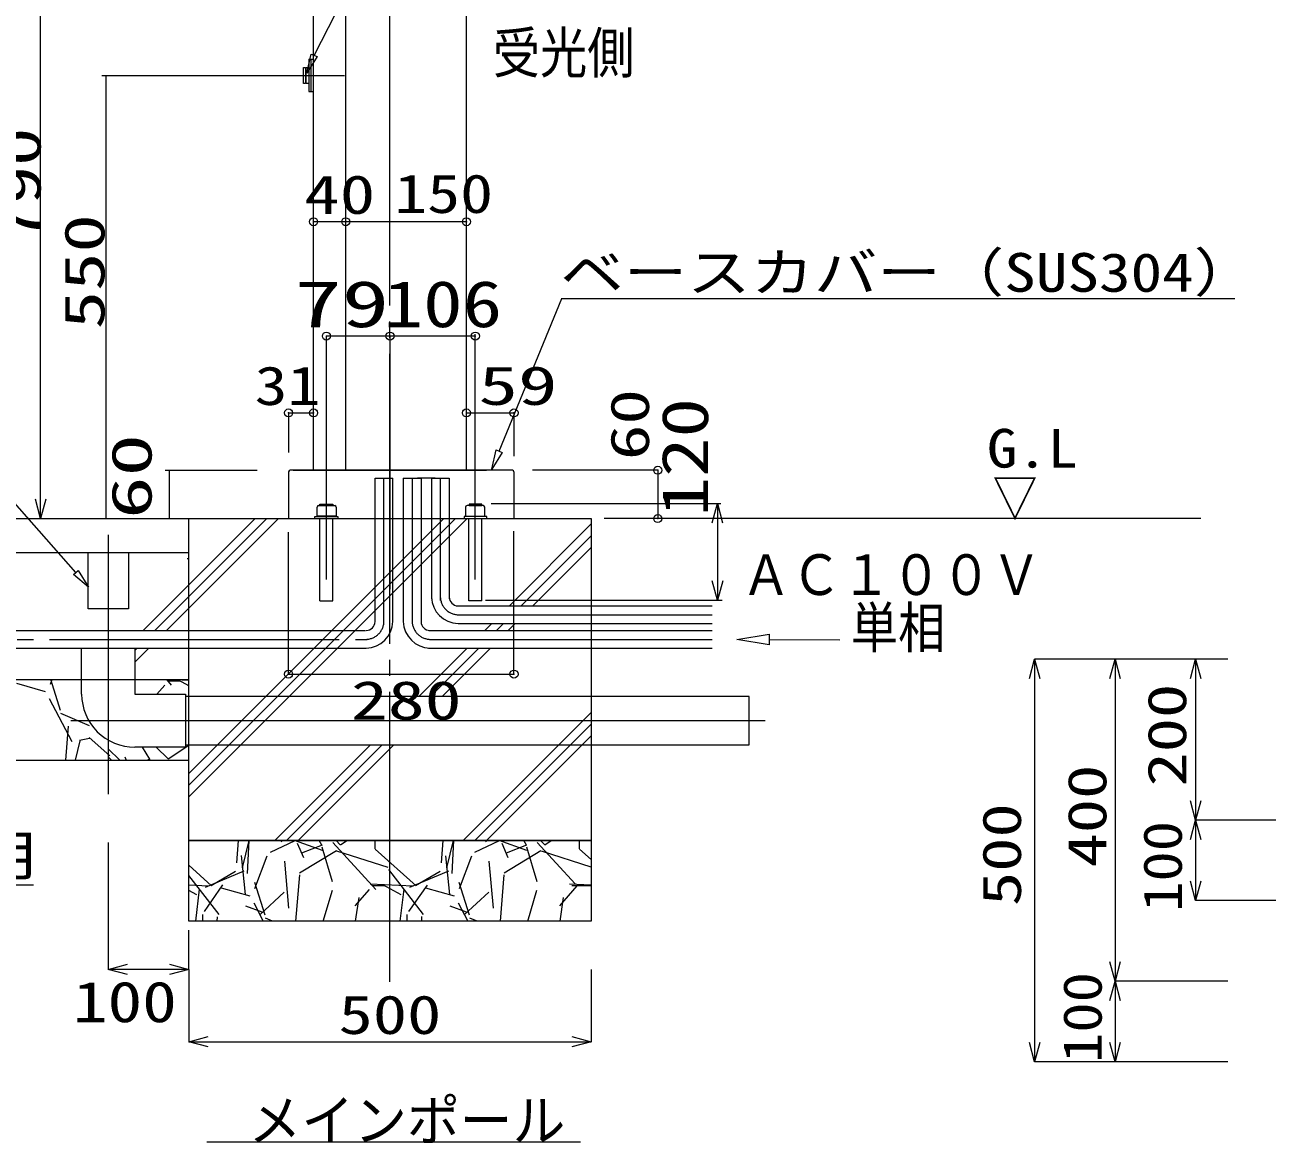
# Model space of a CAD drawing. Units: millimetres, scale not verified. Extents: x -4014 to 4014, y -2814 to 2814.
# Drawn here: x -991 to 552, y 84 to 1472 of the extents above; entities that cross this region are included whole.
import ezdxf
from ezdxf.enums import TextEntityAlignment as Align

# ---------------------------------------------------------------- set-up
doc = ezdxf.new("R2010")
doc.units = ezdxf.units.MM
doc.header["$LTSCALE"] = 20
doc.header["$PDMODE"] = 32
doc.header["$PDSIZE"] = 10
doc.linetypes.add('DASHED1', pattern=[1.8, 1.2, -0.6])
doc.linetypes.add('LONG_CHAIN', pattern=[21, 18, -1, 1, -1])
for name, color, linetype, lineweight in [('0-4_LAYER257', 7, 'Continuous', 9), ('0-5_LAYER259', 7, 'Continuous', 9), ('0-6_LAYER261', 7, 'LONG_CHAIN', 9), ('0-7_LAYER267', 7, 'Continuous', 9), ('0-8_LAYER268', 7, 'Continuous', 9), ('0-9_LAYER260', 7, 'Continuous', 9), ('0-A_LAYER269', 7, 'Continuous', 9), ('0-C_LAYER271', 7, 'Continuous', 9), ('0-E_ADD_LINE-1', 7, 'LONG_CHAIN', 9)]:
    doc.layers.add(name, color=color, linetype=linetype, lineweight=lineweight)
doc.styles.add('ＭＳ ゴシック', font='')
doc.styles.get('ＭＳ ゴシック').set_extended_font_data('MS Gothic')

msp = doc.modelspace()

# ---------------------------------------------------------------- linework, layer by layer
at = {"layer": '0-4_LAYER257'}
for p, q in [((-638.53, 1429.61), (-633.52, 1429.61)), ((-638.53, 1429.61), (-638.53, 1389.58)), ((-635.53, 1389.58), (-635.53, 1429.61)), ((-645.04, 1419.59), (-642.52, 1419.59)), ((-645.04, 1399.61), (-645.04, 1419.59)), ((-642.52, 1419.59), (-642.52, 1399.61)), ((-641.53, 1419.59), (-638.53, 1419.59)), ((-641.53, 1399.61), (-641.53, 1419.59)), ((-642.52, 1399.61), (-645.04, 1399.61)), ((-638.53, 1399.61), (-641.53, 1399.61)), ((-638.53, 1389.58), (-633.52, 1389.58)), ((-927.72, 792.25), (-1091.35, 977.75)), ((-556.03, 909.27), (-534.03, 909.27)), ((-556.03, 731.28), (-556.03, 909.27)), ((-534.03, 731.28), (-534.03, 909.27)), ((-521.04, 909.27), (-521.04, 731.28)), ((-481.55, 909.28), (-503.56, 909.28)), ((-486.04, 909.27), (-486.04, 759.5)), ((-628.2, 862.38), (-628.2, 873.36)), ((-626.2, 875.37), (-606.21, 875.37)), ((-421.89, 875.37), (-441.89, 875.37)), ((-419.9, 862.38), (-419.9, 873.36)), ((-412.03, 878.01), (-126.7, 878.01)), ((-130.76, 878.01), (-124.34, 854.04)), ((-3267.5, 859.26), (-287.55, 859.26)), ((-815.05, 720.24), (-676.03, 859.26)), ((-787.53, 359.26), (-787.53, 859.26)), ((-787.53, 762.28), (-690.55, 859.26)), ((-787.53, 776.77), (-705.05, 859.26)), ((-624.55, 757.05), (-624.55, 859.26)), ((-608.55, 757.05), (-608.55, 859.71)), ((-439.55, 757.05), (-439.55, 859.71)), ((-423.55, 757.05), (-423.55, 859.26)), ((-389.25, 750.78), (-287.55, 852.53)), ((-287.55, 859.26), (-287.55, 359.26)), ((-887.55, 839.27), (-887.55, 516.83)), ((-374.75, 750.78), (-287.55, 838)), ((-360.26, 750.78), (-287.55, 823.51)), ((-2787.5, 817.28), (-787.53, 817.28)), ((-912.54, 747.27), (-912.54, 817.28)), ((-862.52, 817.28), (-862.52, 747.27)), ((-844.04, 720.24), (-787.53, 776.77)), ((-124.31, 781.99), (-130.76, 758.01)), ((-829.54, 720.24), (-787.53, 762.28)), ((-624.55, 757.05), (-608.55, 757.05)), ((-423.55, 757.05), (-439.55, 757.05)), ((-419.08, 758.01), (-125.08, 758.01)), ((-862.52, 747.27), (-912.54, 747.27)), ((-453.03, 750.78), (-137.55, 750.78)), ((-453.03, 728.78), (-137.55, 728.78)), ((-419.78, 720.24), (-411.24, 728.78)), ((-405.28, 720.24), (-396.74, 728.78)), ((-390.79, 720.24), (-382.25, 728.78)), ((-3060.5, 720.24), (-567.9, 720.24)), ((-489.15, 720.24), (-137.57, 720.24)), ((-3060.5, 698.27), (-567.29, 698.27)), ((-854.54, 680.75), (-837.04, 698.27)), ((-854.54, 695.27), (-851.54, 698.27)), ((-501.79, 638.26), (-441.77, 698.27)), ((-489.77, 698.27), (-137.57, 698.27)), ((-487.29, 638.26), (-427.28, 698.27)), ((-472.8, 638.26), (-412.79, 698.27)), ((-66.69, 709.05), (21.25, 708.84)), ((256.77, 660.75), (263.18, 684.73)), ((263.18, 684.73), (263.18, 184.74)), ((263.18, 684.73), (269.63, 660.75)), ((503.17, 684.73), (263.18, 684.73)), ((356.76, 660.75), (363.19, 684.73)), ((363.19, 684.73), (369.62, 660.75)), ((456.77, 660.75), (463.19, 684.73)), ((463.19, 684.73), (469.62, 660.75)), ((463.19, 684.73), (463.19, 384.74)), ((-2787.5, 659.27), (-787.53, 659.27)), ((-1001.3, 654.7), (-965.74, 644.56)), ((-959.32, 653.74), (-957.25, 659.27)), ((-946.78, 620.86), (-958.75, 659.27)), ((-817.36, 652.57), (-827.25, 641.26)), ((-815.26, 659.27), (-809.2, 652.57)), ((-798.07, 657.26), (-813.31, 657.26)), ((-805.15, 659.27), (-787.53, 658.43)), ((-787.53, 651.34), (-800.44, 658.46)), ((-960.73, 635.86), (-932.79, 582.48)), ((-910.74, 601.77), (-946.3, 617.02)), ((-71.56, 608.26), (-933.97, 608.26)), ((-937.15, 601.29), (-940.51, 559.25)), ((-911.13, 587.37), (-885.71, 564.51)), ((-922.65, 583.23), (-928.62, 559.25)), ((-910.65, 585.96), (-923.34, 583.44)), ((-873.32, 559.25), (-887.55, 573.48)), ((-836.02, 560.37), (-844.95, 575.25)), ((-827.8, 575.25), (-813.28, 560.7)), ((-813.13, 560.79), (-787.53, 577.86)), ((-680.8, 459.27), (-561.8, 578.28)), ((-666.31, 459.27), (-547.27, 578.28)), ((-651.79, 459.27), (-532.78, 578.28)), ((-2787.5, 559.25), (-787.53, 559.25)), ((-883.31, 559.25), (-887.55, 563.49)), ((-866.93, 563.37), (-865.16, 559.25)), ((-839.75, 559.25), (-835.51, 560.94)), ((463.19, 484.73), (456.77, 508.75)), ((469.62, 508.75), (463.19, 484.73)), ((456.77, 460.75), (463.19, 484.73)), ((463.19, 484.73), (469.62, 460.75)), ((1003.18, 484.73), (463.19, 484.73)), ((-887.55, 456.84), (-887.55, 299.28)), ((-787.53, 459.27), (-287.55, 459.27)), ((-714.35, 418.62), (-712.43, 459.27)), ((-686.17, 445.11), (-655.54, 459.27)), ((-621.54, 446.94), (-656.14, 459.27)), ((-608.91, 408.17), (-621.6, 451.38)), ((-608.52, 456.99), (-555.2, 398.6)), ((-460.35, 418.65), (-458.43, 459.27)), ((-432.2, 445.08), (-401.5, 459.27)), ((-367.54, 446.88), (-402.13, 459.27)), ((-354.87, 408.14), (-367.6, 451.32)), ((-354.6, 457.08), (-307.55, 405.56)), ((-705.32, 399.77), (-690.1, 440.43)), ((-451.31, 399.8), (-436.07, 440.46)), ((-766.8, 401.39), (-718.52, 421.71)), ((-512.77, 401.39), (-464.52, 421.71)), ((-2090.86, 404.24), (-980.58, 404.24)), ((-787.53, 404.42), (-762.9, 403.25)), ((-768, 371.18), (-745.11, 404.24)), ((-692.77, 366.85), (-705.47, 407.48)), ((-562.25, 405.77), (-508.9, 403.25)), ((-544.06, 403.22), (-559.31, 403.22)), ((-523.6, 391.79), (-546.43, 404.48)), ((-514.03, 371.18), (-491.13, 404.18)), ((-438.74, 366.82), (-451.43, 407.42)), ((-305.3, 403.22), (-327.09, 378.35)), ((-314.6, 405.77), (-287.55, 404.49)), ((-287.55, 403.22), (-311.66, 403.22)), ((463.19, 384.74), (456.77, 408.75)), ((469.62, 408.75), (463.19, 384.74)), ((-777.6, 391.79), (-787.53, 397.31)), ((-778.86, 359.26), (-774.09, 399.05)), ((-747.3, 400.73), (-711.74, 390.56)), ((-620.37, 359.26), (-609.03, 397.94)), ((-563.33, 398.63), (-581.09, 378.32)), ((-576.23, 388.7), (-580.67, 359.26)), ((-524.86, 359.26), (-520.09, 398.99)), ((-493.29, 400.73), (-457.74, 390.56)), ((-366.4, 359.26), (-355.02, 397.97)), ((-322.26, 388.64), (-326.67, 359.26)), ((-706.76, 381.89), (-694.91, 359.26)), ((-452.81, 381.95), (-440.93, 359.26)), ((1003.18, 384.74), (463.19, 384.74)), ((-287.55, 359.26), (-787.53, 359.26)), ((-770.1, 359.26), (-770.1, 367.66)), ((-683.47, 359.26), (-692.32, 363.04)), ((-516.13, 359.26), (-516.13, 367.66)), ((-429.47, 359.26), (-438.32, 363.04)), ((363.19, 284.74), (356.76, 308.75)), ((-887.55, 299.28), (-863.54, 305.7)), ((-787.53, 299.28), (-887.55, 299.28)), ((-863.54, 292.83), (-887.55, 299.28)), ((-811.54, 305.7), (-787.53, 299.28)), ((-787.53, 299.28), (-811.54, 292.83)), ((356.76, 260.76), (363.19, 284.74)), ((503.17, 284.74), (363.19, 284.74)), ((263.18, 184.74), (256.77, 208.74)), ((269.63, 208.74), (263.18, 184.74)), ((363.19, 184.74), (356.76, 208.74)), ((369.62, 208.74), (363.19, 184.74)), ((503.17, 184.74), (263.18, 184.74)), ((-300.71, 84.9), (-765.12, 84.9))]:
    msp.add_line(p, q, dxfattribs=at)
at = {"layer": '0-4_LAYER257', "linetype": 'LONG_CHAIN'}
for p, q in [((-545.02, 731.28), (-545.02, 909.27)), ((-510.03, 909.27), (-510.03, 731.28)), ((-475.03, 909.27), (-475.03, 757.45)), ((-453.03, 739.78), (-137.55, 739.78)), ((-3060.5, 709.23), (-566.06, 709.23)), ((-488.54, 709.23), (-137.57, 709.23))]:
    msp.add_line(p, q, dxfattribs=at)
at = {"layer": '0-4_LAYER257'}
for points in [[(-521.04, 909.27), (-499.02, 909.27), (-499.02, 731.28)], [(-486.04, 909.27), (-464.02, 909.27), (-464.02, 759.5)], [(-965.08, 883.26), (-971.5, 859.26), (-977.95, 883.26)], [(-604.22, 873.36), (-604.22, 862.38), (-628.2, 862.38)], [(-443.88, 873.36), (-443.88, 862.38), (-419.9, 862.38)], [(-137.21, 854.04), (-130.76, 878.01), (-130.76, 758.01), (-137.18, 781.99)], [(-630.74, 859.26), (-630.74, 861.84), (-602.48, 861.84), (-602.48, 859.26)], [(-417.36, 859.26), (-417.36, 861.84), (-445.62, 861.84), (-445.62, 859.26)], [(369.62, 308.75), (363.19, 284.74), (369.62, 260.76)]]:
    msp.add_lwpolyline(points, dxfattribs=at)
for points in [[(-608.69, 875.46), (-624.7, 875.46), (-624.7, 877.05), (-608.69, 877.05)], [(-439.4, 875.46), (-423.39, 875.46), (-423.39, 877.05), (-439.4, 877.05)], [(-924.75, 794.92), (-911.85, 774.25), (-930.72, 789.61)], [(-66.72, 702.35), (-106.69, 709.14), (-66.69, 715.68)]]:
    msp.add_lwpolyline(points, close=True, dxfattribs=at)
for centre, radius, start, end in [((-626.12, 873.28), 2.08, 92.35634, 177.93973), ((-606.29, 873.28), 2.08, 1.90678, 87.79711), ((-441.81, 873.28), 2.08, 92.20289, 178.09322), ((-421.98, 873.28), 2.08, 2.06027, 87.64366), ((-451.79, 763.04), 34.28, 182.10259, 267.93332), ((-452.6, 762.21), 11.43, 182.13957, 267.86046), ((-567.46, 731.71), 11.43, 272.13805, 357.86196), ((-568.28, 732.54), 34.28, 272.1002, 357.89981), ((-486.79, 732.54), 34.28, 182.10259, 267.93332), ((-487.6, 731.71), 11.43, 182.13957, 267.86046)]:
    msp.add_arc(centre, radius, start, end, dxfattribs=at)
at = {"layer": '0-4_LAYER257', "linetype": 'LONG_CHAIN'}
for centre, start, end in [((-452.18, 762.63), 182.13881, 267.86122), ((-567.88, 732.13), 272.13729, 357.86272), ((-487.18, 732.13), 182.13881, 267.86122)]:
    msp.add_arc(centre, 22.87, start, end, dxfattribs=at)
at = {"layer": '0-5_LAYER259'}
for p, q in [((-971.5, 859.26), (-971.5, 1649.44)), ((-895.62, 1409.6), (-594.24, 1409.6)), ((-890.62, 1409.6), (-890.62, 859.26)), ((-402.03, 942.99), (-324.24, 1132.39)), ((-324.77, 1132.39), (512.06, 1132.39))]:
    msp.add_line(p, q, dxfattribs=at)
msp.add_lwpolyline([(-631.87, 1434.5), (-397.78, 1891.61), (56.95, 1891.61)], dxfattribs=at)
for points in [[(-640.9, 1412.24), (-635.59, 1435.97), (-628.18, 1433)], [(-398.34, 941.49), (-411.06, 920.73), (-405.75, 944.46)]]:
    msp.add_lwpolyline(points, close=True, dxfattribs=at)
at = {"layer": '0-6_LAYER261', "linetype": 'Continuous'}
msp.add_line((-787.53, 299.28), (-787.53, 348.27), dxfattribs=at)
at = {"layer": '0-7_LAYER267'}
for p, q in [((-816.75, 919.26), (-702.69, 919.26)), ((-811.75, 919.26), (-811.75, 859.26)), ((-657.77, 919.26), (-417.75, 919.26))]:
    msp.add_line(p, q, dxfattribs=at)
at = {"layer": '0-8_LAYER268'}
for p, q in [((-920.55, 641.26), (-920.55, 698.27)), ((-854.54, 698.27), (-854.54, 641.26)), ((-854.54, 641.26), (-791.53, 641.26)), ((-791.53, 641.26), (-791.53, 575.25)), ((-91.54, 638.26), (-791.53, 638.26)), ((-91.54, 578.28), (-91.54, 638.26)), ((-791.53, 575.25), (-854.54, 575.25)), ((-791.53, 578.28), (-91.54, 578.28))]:
    msp.add_line(p, q, dxfattribs=at)
msp.add_arc((-854.54, 641.27), 66.01, 180.0045, 270.00451, dxfattribs=at)
at = {"layer": '0-9_LAYER260', "linetype": 'LONG_CHAIN'}
msp.add_line((-537.55, 283.88), (-537.55, 2251.85), dxfattribs=at)
at = {"layer": '0-9_LAYER260'}
for p, q in [((-632.55, 919.26), (-632.55, 2224.26)), ((-592.55, 919.26), (-592.55, 2226.76)), ((-442.55, 919.26), (-442.55, 2224.26)), ((-663.55, 990.56), (-632.55, 990.56)), ((-663.55, 990.56), (-663.55, 941.51)), ((-383.55, 990.56), (-383.55, 936.9)), ((-663.55, 917.26), (-663.55, 859.26)), ((-385.55, 919.26), (-661.55, 919.26)), ((-383.55, 917.26), (-383.55, 859.26)), ((-204.91, 919.26), (-360.53, 919.26)), ((-787.54, 359.26), (-787.54, 859.26)), ((-787.54, 542.55), (-470.82, 859.26)), ((-787.54, 528.05), (-456.32, 859.26)), ((-787.54, 513.54), (-441.84, 859.26)), ((-787.53, 859.26), (-287.56, 859.26)), ((469.62, 859.26), (-271.52, 859.26)), ((-663.55, 666.05), (-663.55, 842.45)), ((-383.55, 666.05), (-383.55, 843.43)), ((-787.55, 809.26), (-789.5, 809.26)), ((363.19, 684.73), (363.19, 184.74)), ((-446.57, 459.27), (-287.56, 618.28)), ((-432.06, 459.27), (-287.56, 603.79)), ((-417.56, 459.27), (-287.56, 589.29)), ((1003.69, 484.73), (463.7, 484.73)), ((-287.56, 459.27), (-787.54, 459.27)), ((-725.99, 459.27), (-728.18, 431.71)), ((-712.95, 459.27), (-721.34, 425.65)), ((-673.39, 459.27), (-671.91, 457.97)), ((-652.74, 456.17), (-645.11, 438.41)), ((-646.97, 444.03), (-621.56, 454.16)), ((-622.02, 453.6), (-625.41, 459.27)), ((-604.59, 459.27), (-599.3, 453.97)), ((-599.15, 454.06), (-591.31, 459.27)), ((-556.13, 448.91), (-556.13, 459.27)), ((-505.18, 403.16), (-555.98, 448.87)), ((-472, 459.27), (-474.19, 431.63)), ((-458.95, 459.27), (-467.37, 425.65)), ((-419.4, 459.27), (-417.91, 457.97)), ((-398.75, 456.21), (-391.14, 438.43)), ((-392.98, 444.03), (-367.59, 454.16)), ((-368.02, 453.62), (-371.43, 459.27)), ((-350.6, 459.27), (-345.28, 453.97)), ((-345.16, 454.06), (-337.32, 459.27)), ((-302.15, 448.91), (-302.15, 459.27)), ((-287.56, 435.88), (-301.99, 448.87)), ((-722.58, 440.62), (-717.52, 392.36)), ((-668.58, 433.78), (-663.49, 375.35)), ((-604.09, 446.8), (-649.82, 418.87)), ((-539.94, 425.73), (-603.45, 446.06)), ((-468.59, 440.52), (-463.5, 392.26)), ((-414.58, 433.94), (-409.52, 375.51)), ((-350.12, 446.8), (-395.83, 418.87)), ((-287.56, 426.25), (-349.46, 446.06)), ((-759.18, 403.16), (-787.54, 428.67)), ((-729.34, 420.77), (-759.84, 403.01)), ((-650.01, 416.7), (-654.79, 359.26)), ((-495.98, 367.37), (-539.17, 423.27)), ((-475.37, 420.81), (-505.82, 403.01)), ((-396.02, 416.72), (-400.79, 359.26)), ((-749.95, 367.37), (-787.54, 416)), ((-668.84, 395.14), (-699.34, 367.2)), ((-414.83, 395.18), (-445.33, 367.22)), ((-696.45, 370.39), (-716.75, 378.02)), ((-442.45, 370.39), (-462.78, 378.02)), ((1003.69, 384.74), (463.7, 384.74)), ((-752.08, 359.26), (-751.82, 364.83)), ((-498.09, 359.26), (-497.82, 364.87)), ((-787.54, 299.29), (-787.54, 209.56)), ((-287.56, 299.29), (-287.56, 209.56)), ((-787.54, 209.56), (-763.54, 215.99)), ((-787.54, 209.56), (-287.56, 209.56)), ((-763.54, 203.13), (-787.54, 209.56)), ((-311.56, 215.99), (-287.56, 209.56)), ((-287.56, 209.56), (-311.56, 203.13))]:
    msp.add_line(p, q, dxfattribs=at)
msp.add_lwpolyline([(-287.56, 859.26), (-287.56, 359.26), (-787.54, 359.26)], dxfattribs=at)
for centre, start, end in [((-661.55, 917.26), 90, 180), ((-385.55, 917.26), 0, 90)]:
    msp.add_arc(centre, 2, start, end, dxfattribs=at)
for p in [(-632.55, 1227.92), (-592.55, 1227.92), (-442.55, 1227.92), (-663.55, 990.56), (-632.55, 990.56), (-442.55, 990.56), (-383.55, 990.56), (-204.91, 919.26), (-204.91, 859.26), (-663.55, 666.05), (-383.55, 666.05)]:
    msp.add_point(p, dxfattribs=at)
at = {"layer": '0-A_LAYER269'}
for p, q in [((-442.55, 1227.92), (-632.55, 1227.92)), ((-442.55, 990.56), (-383.55, 990.56)), ((-204.91, 919.26), (-204.91, 859.26)), ((-663.55, 666.05), (-383.55, 666.05))]:
    msp.add_line(p, q, dxfattribs=at)
at = {"layer": '0-C_LAYER271'}
msp.add_line((-431.55, 1085.89), (-616.55, 1085.89), dxfattribs=at)
at = {"layer": '0-C_LAYER271', "linetype": 'LONG_CHAIN'}
for p, q in [((-616.55, 783.58), (-616.55, 1085.89)), ((-537.55, 1085.89), (-537.55, 771.59)), ((-431.55, 783.58), (-431.55, 1088.41))]:
    msp.add_line(p, q, dxfattribs=at)
at = {"layer": '0-C_LAYER271'}
for p in [(-616.55, 1085.89), (-537.55, 1085.89), (-431.55, 1085.89)]:
    msp.add_point(p, dxfattribs=at)
at = {"layer": '0-E_ADD_LINE-1', "color": 3, "linetype": 'DASHED1'}
msp.add_line((-677.82, 1409.6), (-626.23, 1409.6), dxfattribs=at)

# ---------------------------------------------------------------- texts
at = {"layer": '0-4_LAYER257', "style": 'ＭＳ ゴシック'}
for s, height, width, p in [('受光側', 50.59, 0.85, (-409.84, 1397.26)), ('ＡＣ１００Ｖ', 50.61, 0.9, (-101.31, 749.13)), ('単相', 50.59, 0.85, (34.89, 683.35)), ('C70Ｘ40Ｘ2.0ｔチェーン収納用', 50.61, 1.15, (-2085.27, 401.02)), ('100', 50.61, 1.25, (-931.41, 218.64)), ('メインポール', 50.61, 0.95, (-713.24, 71.37))]:
    msp.add_text(s, height=height, dxfattribs=dict(at, width=width)).set_placement(p, align=Align.BOTTOM_LEFT)
for s, height, width, p in [('120', 57.73, 1.25, (-125.14, 861.76)), ('400', 48.09, 1.3, (366.71, 426.02)), ('500', 48.09, 1.3, (260.64, 378.1)), ('100', 48.09, 1.15, (360.94, 183.22))]:
    msp.add_text(s, height=height, rotation=90, dxfattribs=dict(at, width=width)).set_placement(p, align=Align.BOTTOM_LEFT)
at = {"layer": '0-5_LAYER259', "style": 'ＭＳ ゴシック', "width": 1.4}
for s, p in [('790', (-956.5, 1201.93)), ('550', (-877.21, 1094.4))]:
    msp.add_text(s, height=50, rotation=90, dxfattribs=at).set_placement(p, align=Align.BOTTOM_LEFT)
at = {"layer": '0-7_LAYER267', "style": 'ＭＳ ゴシック', "width": 1.55}
msp.add_text('60', height=50, rotation=90, dxfattribs=at).set_placement((-818.65, 858.86), align=Align.BOTTOM_LEFT)
at = {"layer": '0-9_LAYER260', "style": 'ＭＳ ゴシック'}
for s, height, width, p in [('40', 48.09, 1.35, (-644.19, 1223.28)), ('150', 48.09, 1.25, (-532.21, 1224.38)), ('ベースカバー（SUS304）', 48.11, 1.2, (-325.93, 1126.48)), ('31', 48.09, 1.25, (-705.77, 985.88)), ('59', 48.09, 1.5, (-427.61, 986.02)), ('G.L', 48.11, 1.15, (203.9, 908.16)), ('▽', 48.11, 0.85, (210.92, 847.14)), ('280', 48.09, 1.4, (-586.01, 595.11)), ('500', 48.09, 1.3, (-601.41, 204.74))]:
    msp.add_text(s, height=height, dxfattribs=dict(at, width=width)).set_placement(p, align=Align.BOTTOM_LEFT)
for s, width, p in [('60', 1.35, (-201.37, 931.81)), ('200', 1.3, (465.91, 526.53)), ('100', 1.15, (460.47, 370.87))]:
    msp.add_text(s, height=48.09, rotation=90, dxfattribs=dict(at, width=width)).set_placement(p, align=Align.BOTTOM_LEFT)
at = {"layer": '0-C_LAYER271', "style": 'ＭＳ ゴシック'}
for s, width, p in [('79', 1.5, (-656.31, 1079.64)), ('106', 1.25, (-545.53, 1079.64))]:
    msp.add_text(s, height=57.73, dxfattribs=dict(at, width=width)).set_placement(p, align=Align.BOTTOM_LEFT)

doc.saveas('drawing.dxf')
